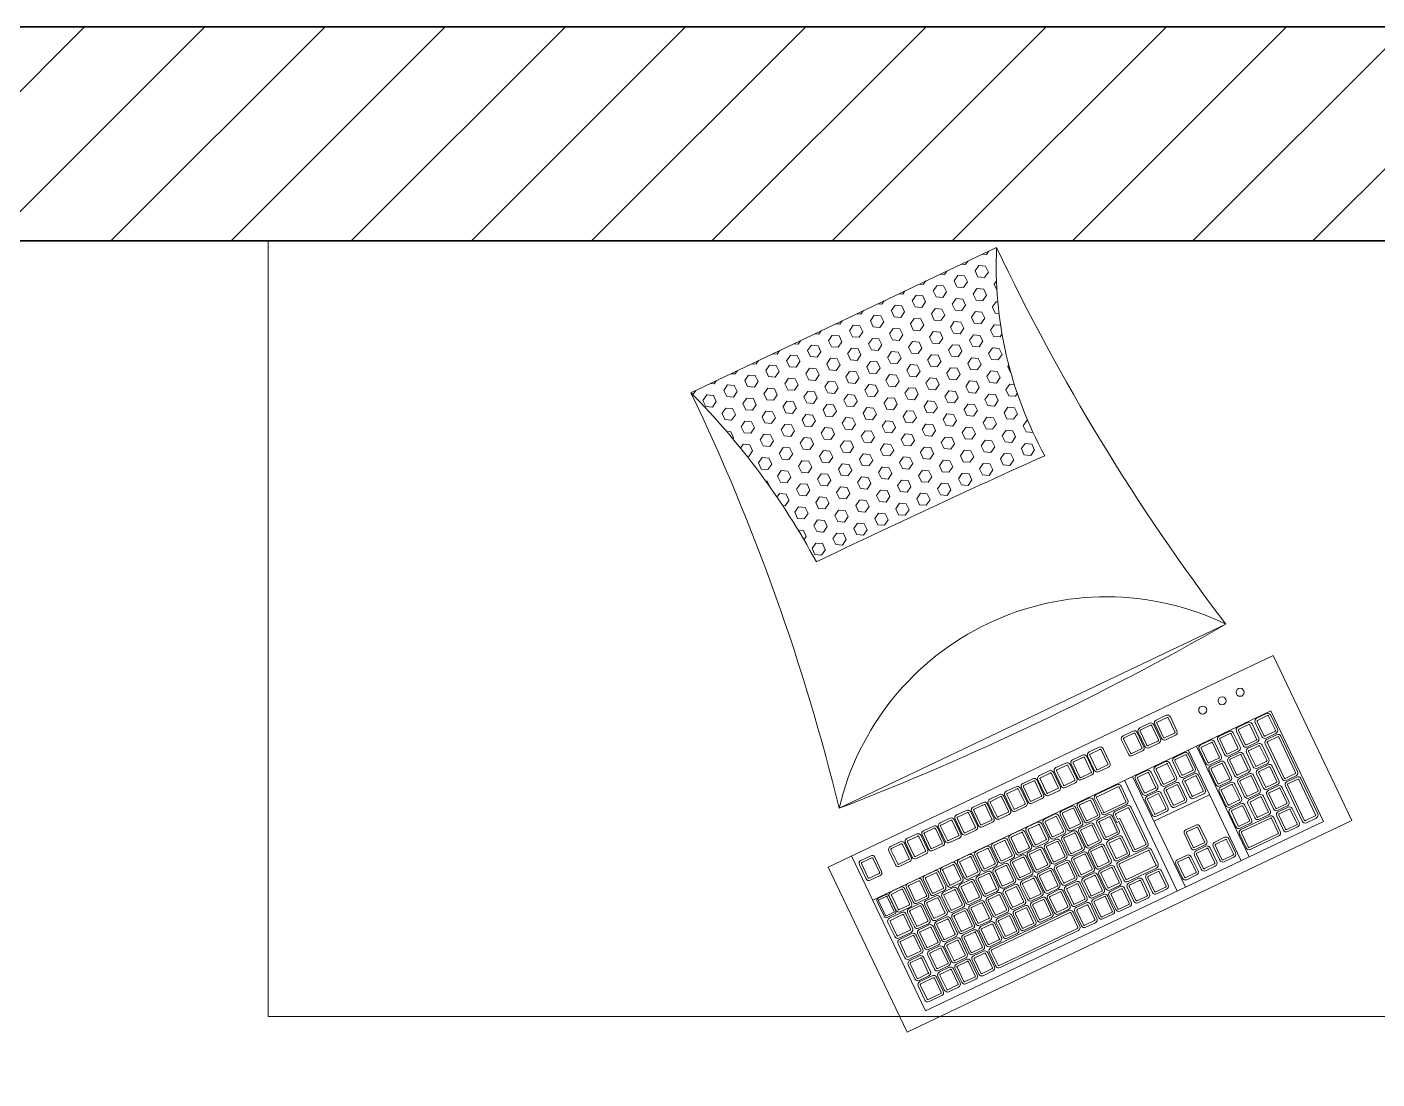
# Model space of a CAD drawing. Header units: metres. Extents: x -8 to 247, y -4 to 148.
# Drawn here: x 114.015 to 115.276, y 99.166 to 100.149 of the extents above; entities that cross this region are included whole.
import ezdxf

# ---------------------------------------------------------------- set-up
doc = ezdxf.new("R2010")
doc.units = ezdxf.units.M
doc.header["$LTSCALE"] = 5
doc.linetypes.add('CONTINU', pattern=[0])
for name, color, linetype, lineweight in [('900 equipement', 150, 'Continuous', 0), ('A_MURS_STRU', 7, 'Continuous', 35), ('Mur porteur', 7, 'Continuous', 18)]:
    doc.layers.add(name, color=color, linetype=linetype, lineweight=lineweight)
doc.layers.add('A_HACH_CLOIS', color=7, linetype='CONTINU')

msp = doc.modelspace()

# ---------------------------------------------------------------- hatches: boundary and pattern name
at = {"layer": '900 equipement', "linetype": 'Continuous'}
h = msp.add_hatch(dxfattribs=at)
h.set_pattern_fill('HEX', color=8, scale=0.05, angle=295.4604, style=0)
h.set_pattern_definition([(295.4604, (102.341736, 118.94514), (0.009773991, 0.004653665), [0.00625, -0.0125]), (55.4604, (102.341736, 118.94514), (-0.008917188, 0.006137692), [0.00625, -0.0125]), (355.4604, (102.344423, 118.939497), (0.0008568033, 0.010791357), [0.00625, -0.0125])])
h.paths.add_polyline_path([(114.9655, 99.7488, -0.137823), (114.9206, 99.9435), (114.6351, 99.8076, -0.071621), (114.7522, 99.6495, -0.006144)])
at = {"layer": 'A_HACH_CLOIS'}
h = msp.add_hatch(dxfattribs=at)
h.set_pattern_fill('ANSI31', color=8, scale=0.025, style=0)
h.paths.add_polyline_path([(109.5912, 97.1495), (109.7912, 97.1495), (109.7912, 97.7457), (109.5912, 97.7457)])
h.paths.add_polyline_path([(109.5912, 97.8495), (109.5912, 97.7457), (109.7912, 97.7457)])
h.paths.add_polyline_path([(112.8563, 100.1495), (109.5912, 97.8495), (109.7912, 97.7457), (112.9197, 99.9495)])
h.paths.add_polyline_path([(112.8563, 100.1495), (112.9197, 99.9495), (112.9197, 100.1495)], flags=17)
h.paths.add_polyline_path([(112.9197, 99.9495), (115.8162, 99.9495), (115.8162, 100.1495), (112.9197, 100.1495)])

# ---------------------------------------------------------------- linework, layer by layer
at = {"layer": '900 equipement', "color": 8}
for p, q in [((114.2404, 99.2248), (114.2404, 99.9495)), ((115.6735, 99.2248), (114.2404, 99.2248))]:
    msp.add_line(p, q, dxfattribs=at)
at = {"layer": '900 equipement', "color": 8, "linetype": 'Continuous'}
for p, q in [((114.9206, 99.9435), (114.6351, 99.8076)), ((115.1347, 99.5913), (114.7735, 99.4194)), ((115.1766, 99.5105), (114.8049, 99.3335)), ((115.2259, 99.4069), (115.1766, 99.5105)), ((115.0996, 99.4738), (115.1489, 99.3702)), ((115.1072, 99.4775), (115.1565, 99.3739)), ((115.04, 99.4455), (115.0893, 99.3419)), ((115.0476, 99.4491), (115.0969, 99.3455)), ((114.8542, 99.2299), (115.2259, 99.4069)), ((114.7852, 99.3748), (114.8542, 99.2299)), ((114.823, 99.373), (114.8231, 99.3731))]:
    msp.add_line(p, q, dxfattribs=at)
msp.add_lwpolyline([(114.7634, 99.3644), (114.8369, 99.2101), (115.2522, 99.4078), (115.1787, 99.5622)], close=True, dxfattribs=at)
for points in [[(115.0682, 99.4979), (115.0745, 99.4847, 0.414214), (115.0785, 99.4833), (115.0876, 99.4877, 0.414214), (115.089, 99.4916), (115.0828, 99.5048, 0.414214), (115.0788, 99.5062), (115.0696, 99.5018, 0.414214)], [(115.162, 99.4995), (115.1683, 99.4863, 0.414214), (115.1722, 99.4849), (115.1814, 99.4893, 0.414214), (115.1828, 99.4933), (115.1765, 99.5064, 0.414214), (115.1726, 99.5078), (115.1634, 99.5034, 0.414214)], [(115.1639, 99.5004), (115.1702, 99.4873, 0.414214), (115.1713, 99.4869), (115.1805, 99.4912, 0.414214), (115.1809, 99.4923), (115.1746, 99.5055, 0.414214), (115.1735, 99.5059), (115.1643, 99.5015, 0.414214)], [(115.0528, 99.4905), (115.059, 99.4773, 0.414214), (115.063, 99.4759), (115.0722, 99.4803, 0.414214), (115.0736, 99.4843), (115.0673, 99.4974, 0.414214), (115.0634, 99.4988), (115.0542, 99.4944, 0.414214)], [(115.0547, 99.4914), (115.061, 99.4783, 0.414214), (115.0621, 99.4779), (115.0712, 99.4822, 0.414214), (115.0716, 99.4833), (115.0654, 99.4965, 0.414214), (115.0643, 99.4969), (115.0551, 99.4925, 0.414214)], [(115.0702, 99.4988), (115.0764, 99.4856, 0.414214), (115.0775, 99.4852), (115.0867, 99.4896, 0.414214), (115.0871, 99.4907), (115.0808, 99.5039, 0.414214), (115.0798, 99.5042), (115.0706, 99.4999, 0.414214)], [(115.1445, 99.4912), (115.1508, 99.478, 0.414214), (115.1548, 99.4766), (115.1639, 99.481, 0.414214), (115.1653, 99.4849), (115.1591, 99.4981, 0.414214), (115.1551, 99.4995), (115.1459, 99.4951, 0.414214)], [(115.1465, 99.4921), (115.1527, 99.4789, 0.414214), (115.1538, 99.4786), (115.163, 99.4829, 0.414214), (115.1634, 99.484), (115.1571, 99.4972, 0.414214), (115.156, 99.4976), (115.1469, 99.4932, 0.414214)], [(115.0373, 99.4831), (115.0436, 99.47, 0.414214), (115.0475, 99.4686), (115.0567, 99.4729, 0.414214), (115.0581, 99.4769), (115.0518, 99.4901, 0.414214), (115.0479, 99.4915), (115.0387, 99.4871, 0.414214)], [(115.0392, 99.4841), (115.0455, 99.4709, 0.414214), (115.0466, 99.4705), (115.0558, 99.4749, 0.414214), (115.0562, 99.476), (115.0499, 99.4891, 0.414214), (115.0488, 99.4895), (115.0396, 99.4851, 0.414214)], [(115.1096, 99.4745), (115.1159, 99.4614, 0.414214), (115.1198, 99.46), (115.129, 99.4643, 0.414214), (115.1304, 99.4683), (115.1241, 99.4815, 0.414214), (115.1202, 99.4829), (115.111, 99.4785, 0.414214)], [(115.1115, 99.4755), (115.1178, 99.4623, 0.414214), (115.1189, 99.4619), (115.1281, 99.4663, 0.414214), (115.1285, 99.4674), (115.1222, 99.4805, 0.414214), (115.1211, 99.4809), (115.1119, 99.4765, 0.414214)], [(115.1271, 99.4829), (115.1333, 99.4697, 0.414214), (115.1373, 99.4683), (115.1465, 99.4727, 0.414214), (115.1479, 99.4766), (115.1416, 99.4898, 0.414214), (115.1377, 99.4912), (115.1285, 99.4868, 0.414214)], [(115.129, 99.4838), (115.1353, 99.4706, 0.414214), (115.1364, 99.4702), (115.1455, 99.4746, 0.414214), (115.1459, 99.4757), (115.1397, 99.4889, 0.414214), (115.1386, 99.4892), (115.1294, 99.4849, 0.414214)], [(115.1714, 99.4797), (115.1871, 99.4468, 0.414214), (115.191, 99.4454), (115.2002, 99.4498, 0.414214), (115.2016, 99.4537), (115.186, 99.4866, 0.414214), (115.182, 99.488), (115.1728, 99.4837, 0.414214)], [(115.1734, 99.4806), (115.189, 99.4477, 0.414214), (115.1901, 99.4473), (115.1993, 99.4517, 0.414214), (115.1997, 99.4528), (115.184, 99.4857, 0.414214), (115.1829, 99.4861), (115.1737, 99.4817, 0.414214)], [(114.9901, 99.4607), (114.9964, 99.4475, 0.414214), (115.0003, 99.4461), (115.0095, 99.4505, 0.414214), (115.0109, 99.4544), (115.0047, 99.4676, 0.414214), (115.0007, 99.469), (114.9915, 99.4646, 0.414214)], [(115.0056, 99.468), (115.0118, 99.4549, 0.414214), (115.0158, 99.4535), (115.025, 99.4578, 0.414214), (115.0264, 99.4618), (115.0201, 99.475, 0.414214), (115.0162, 99.4764), (115.007, 99.472, 0.414214)], [(115.0075, 99.469), (115.0138, 99.4558, 0.414214), (115.0149, 99.4554), (115.0241, 99.4598, 0.414214), (115.0244, 99.4609), (115.0182, 99.474, 0.414214), (115.0171, 99.4744), (115.0079, 99.47, 0.414214)], [(115.0852, 99.4629), (115.0914, 99.4497, 0.414214), (115.0954, 99.4483), (115.1046, 99.4527, 0.414214), (115.106, 99.4567), (115.0997, 99.4698, 0.414214), (115.0958, 99.4712), (115.0866, 99.4669, 0.414214)], [(115.0871, 99.4638), (115.0934, 99.4507, 0.414214), (115.0945, 99.4503), (115.1036, 99.4547, 0.414214), (115.104, 99.4557), (115.0978, 99.4689, 0.414214), (115.0967, 99.4693), (115.0875, 99.4649, 0.414214)], [(115.1365, 99.4631), (115.1427, 99.4499, 0.414214), (115.1467, 99.4485), (115.1559, 99.4529, 0.414214), (115.1573, 99.4568), (115.151, 99.47, 0.414214), (115.1471, 99.4714), (115.1379, 99.467, 0.414214)], [(115.1384, 99.464), (115.1447, 99.4509, 0.414214), (115.1458, 99.4505), (115.155, 99.4548, 0.414214), (115.1553, 99.4559), (115.1491, 99.4691, 0.414214), (115.148, 99.4695), (115.1388, 99.4651, 0.414214)], [(115.1539, 99.4714), (115.1602, 99.4582, 0.414214), (115.1642, 99.4568), (115.1734, 99.4612, 0.414214), (115.1748, 99.4652), (115.1685, 99.4783, 0.414214), (115.1645, 99.4797), (115.1553, 99.4754, 0.414214)], [(115.1559, 99.4723), (115.1622, 99.4592, 0.414214), (115.1632, 99.4588), (115.1724, 99.4632, 0.414214), (115.1728, 99.4642), (115.1665, 99.4774, 0.414214), (115.1655, 99.4778), (115.1563, 99.4734, 0.414214)], [(114.9746, 99.4533), (114.9809, 99.4401, 0.414214), (114.9849, 99.4387), (114.9941, 99.4431, 0.414214), (114.9955, 99.4471), (114.9892, 99.4602, 0.414214), (114.9852, 99.4616), (114.976, 99.4573, 0.414214)], [(114.9766, 99.4542), (114.9829, 99.4411, 0.414214), (114.9839, 99.4407), (114.9931, 99.445, 0.414214), (114.9935, 99.4461), (114.9872, 99.4593, 0.414214), (114.9862, 99.4597), (114.977, 99.4553, 0.414214)], [(114.9921, 99.4616), (114.9983, 99.4484, 0.414214), (114.9994, 99.448), (115.0086, 99.4524, 0.414214), (115.009, 99.4535), (115.0027, 99.4667, 0.414214), (115.0016, 99.467), (114.9924, 99.4627, 0.414214)], [(115.0502, 99.4463), (115.0565, 99.4331, 0.414214), (115.0605, 99.4317), (115.0696, 99.4361, 0.414214), (115.071, 99.44), (115.0648, 99.4532, 0.414214), (115.0608, 99.4546), (115.0516, 99.4502, 0.414214)], [(115.0677, 99.4546), (115.074, 99.4414, 0.414214), (115.0779, 99.44), (115.0871, 99.4444, 0.414214), (115.0885, 99.4484), (115.0822, 99.4615, 0.414214), (115.0783, 99.4629), (115.0691, 99.4585, 0.414214)], [(115.0696, 99.4555), (115.0759, 99.4424, 0.414214), (115.077, 99.442), (115.0862, 99.4463, 0.414214), (115.0866, 99.4474), (115.0803, 99.4606, 0.414214), (115.0792, 99.461), (115.07, 99.4566, 0.414214)], [(115.119, 99.4548), (115.1253, 99.4416, 0.414214), (115.1292, 99.4402), (115.1384, 99.4446, 0.414214), (115.1398, 99.4485), (115.1336, 99.4617, 0.414214), (115.1296, 99.4631), (115.1204, 99.4587, 0.414214)], [(115.121, 99.4557), (115.1272, 99.4425, 0.414214), (115.1283, 99.4422), (115.1375, 99.4465, 0.414214), (115.1379, 99.4476), (115.1316, 99.4608, 0.414214), (115.1305, 99.4612), (115.1213, 99.4568, 0.414214)], [(115.1634, 99.4516), (115.1696, 99.4385, 0.414214), (115.1736, 99.4371), (115.1828, 99.4414, 0.414214), (115.1842, 99.4454), (115.1779, 99.4586, 0.414214), (115.1739, 99.46), (115.1648, 99.4556, 0.414214)], [(115.1653, 99.4526), (115.1716, 99.4394, 0.414214), (115.1727, 99.439), (115.1818, 99.4434, 0.414214), (115.1822, 99.4445), (115.176, 99.4576, 0.414214), (115.1749, 99.458), (115.1657, 99.4536, 0.414214)], [(114.9437, 99.4386), (114.95, 99.4254, 0.414214), (114.9539, 99.424), (114.9631, 99.4284, 0.414214), (114.9645, 99.4323), (114.9583, 99.4455, 0.414214), (114.9543, 99.4469), (114.9451, 99.4425, 0.414214)], [(114.9457, 99.4395), (114.9519, 99.4263, 0.414214), (114.953, 99.4259), (114.9622, 99.4303, 0.414214), (114.9626, 99.4314), (114.9563, 99.4446, 0.414214), (114.9552, 99.4449), (114.946, 99.4406, 0.414214)], [(114.9592, 99.4459), (114.9654, 99.4328, 0.414214), (114.9694, 99.4314), (114.9786, 99.4357, 0.414214), (114.98, 99.4397), (114.9737, 99.4529, 0.414214), (114.9698, 99.4543), (114.9606, 99.4499, 0.414214)], [(114.9611, 99.4469), (114.9674, 99.4337, 0.414214), (114.9685, 99.4333), (114.9777, 99.4377, 0.414214), (114.978, 99.4388), (114.9718, 99.4519, 0.414214), (114.9707, 99.4523), (114.9615, 99.4479, 0.414214)], [(115.0522, 99.4472), (115.0585, 99.434, 0.414214), (115.0595, 99.4337), (115.0687, 99.438, 0.414214), (115.0691, 99.4391), (115.0628, 99.4523, 0.414214), (115.0618, 99.4527), (115.0526, 99.4483, 0.414214)], [(115.0771, 99.4348), (115.0834, 99.4217, 0.414214), (115.0873, 99.4203), (115.0965, 99.4246, 0.414214), (115.0979, 99.4286), (115.0917, 99.4417, 0.414214), (115.0877, 99.4432), (115.0785, 99.4388, 0.414214)], [(115.0946, 99.4431), (115.1008, 99.43, 0.414214), (115.1048, 99.4286), (115.114, 99.4329, 0.414214), (115.1154, 99.4369), (115.1091, 99.4501, 0.414214), (115.1052, 99.4515), (115.096, 99.4471, 0.414214)], [(115.0965, 99.4441), (115.1028, 99.4309, 0.414214), (115.1039, 99.4305), (115.1131, 99.4349, 0.414214), (115.1134, 99.436), (115.1072, 99.4491, 0.414214), (115.1061, 99.4495), (115.0969, 99.4451, 0.414214)], [(115.1284, 99.435), (115.1347, 99.4218, 0.414214), (115.1386, 99.4204), (115.1478, 99.4248, 0.414214), (115.1492, 99.4288), (115.143, 99.4419, 0.414214), (115.139, 99.4433), (115.1298, 99.439, 0.414214)], [(115.1459, 99.4433), (115.1522, 99.4302, 0.414214), (115.1561, 99.4287), (115.1653, 99.4331, 0.414214), (115.1667, 99.4371), (115.1604, 99.4502, 0.414214), (115.1565, 99.4516), (115.1473, 99.4473, 0.414214)], [(115.1478, 99.4442), (115.1541, 99.4311, 0.414214), (115.1552, 99.4307), (115.1644, 99.4351, 0.414214), (115.1648, 99.4361), (115.1585, 99.4493, 0.414214), (115.1574, 99.4497), (115.1482, 99.4453, 0.414214)], [(115.1902, 99.4402), (115.2059, 99.4072, 0.414214), (115.2099, 99.4058), (115.2191, 99.4102, 0.414214), (115.2205, 99.4142), (115.2048, 99.4471, 0.414214), (115.2008, 99.4485), (115.1916, 99.4441, 0.414214)], [(115.1922, 99.4411), (115.2079, 99.4082, 0.414214), (115.2089, 99.4078), (115.2181, 99.4122, 0.414214), (115.2185, 99.4132), (115.2028, 99.4462, 0.414214), (115.2018, 99.4466), (115.1926, 99.4422, 0.414214)], [(114.9128, 99.4238), (114.919, 99.4107, 0.414214), (114.923, 99.4093), (114.9322, 99.4136, 0.414214), (114.9336, 99.4176), (114.9273, 99.4308, 0.414214), (114.9234, 99.4322), (114.9142, 99.4278, 0.414214)], [(114.9147, 99.4248), (114.921, 99.4116, 0.414214), (114.9221, 99.4112), (114.9313, 99.4156, 0.414214), (114.9316, 99.4167), (114.9254, 99.4298, 0.414214), (114.9243, 99.4302), (114.9151, 99.4258, 0.414214)], [(114.9282, 99.4312), (114.9345, 99.418, 0.414214), (114.9385, 99.4166), (114.9477, 99.421, 0.414214), (114.9491, 99.425), (114.9428, 99.4381, 0.414214), (114.9388, 99.4395), (114.9296, 99.4352, 0.414214)], [(114.9302, 99.4321), (114.9365, 99.419, 0.414214), (114.9375, 99.4186), (114.9467, 99.423, 0.414214), (114.9471, 99.424), (114.9408, 99.4372, 0.414214), (114.9398, 99.4376), (114.9306, 99.4332, 0.414214)], [(115.0121, 99.4281), (115.0184, 99.415, 0.414214), (115.0223, 99.4136), (115.0417, 99.4228, 0.414214), (115.0431, 99.4267), (115.0368, 99.4399, 0.414214), (115.0329, 99.4413), (115.0135, 99.4321, 0.414214)], [(115.014, 99.429), (115.0203, 99.4159, 0.414214), (115.0214, 99.4155), (115.0408, 99.4247, 0.414214), (115.0411, 99.4258), (115.0349, 99.439, 0.414214), (115.0338, 99.4393), (115.0144, 99.4301, 0.414214)], [(115.0596, 99.4265), (115.0659, 99.4133, 0.414214), (115.0699, 99.4119), (115.0791, 99.4163, 0.414214), (115.0805, 99.4203), (115.0742, 99.4334, 0.414214), (115.0702, 99.4348), (115.0611, 99.4305, 0.414214)], [(115.0616, 99.4274), (115.0679, 99.4143, 0.414214), (115.0689, 99.4139), (115.0781, 99.4183, 0.414214), (115.0785, 99.4193), (115.0722, 99.4325, 0.414214), (115.0712, 99.4329), (115.062, 99.4285, 0.414214)], [(115.0791, 99.4357), (115.0853, 99.4226, 0.414214), (115.0864, 99.4222), (115.0956, 99.4266, 0.414214), (115.096, 99.4277), (115.0897, 99.4408, 0.414214), (115.0886, 99.4412), (115.0794, 99.4368, 0.414214)], [(115.1304, 99.4359), (115.1366, 99.4228, 0.414214), (115.1377, 99.4224), (115.1469, 99.4268, 0.414214), (115.1473, 99.4278), (115.141, 99.441, 0.414214), (115.1399, 99.4414), (115.1308, 99.437, 0.414214)], [(115.1553, 99.4235), (115.1616, 99.4104, 0.414214), (115.1655, 99.409), (115.1747, 99.4133, 0.414214), (115.1761, 99.4173), (115.1699, 99.4305, 0.414214), (115.1659, 99.4319), (115.1567, 99.4275, 0.414214)], [(115.1573, 99.4245), (115.1635, 99.4113, 0.414214), (115.1646, 99.4109), (115.1738, 99.4153, 0.414214), (115.1742, 99.4164), (115.1679, 99.4295, 0.414214), (115.1668, 99.4299), (115.1576, 99.4255, 0.414214)], [(115.1728, 99.4319), (115.179, 99.4187, 0.414214), (115.183, 99.4173), (115.1922, 99.4217, 0.414214), (115.1936, 99.4256), (115.1873, 99.4388, 0.414214), (115.1834, 99.4402), (115.1742, 99.4358, 0.414214)], [(115.1747, 99.4328), (115.181, 99.4196, 0.414214), (115.1821, 99.4192), (115.1913, 99.4236, 0.414214), (115.1916, 99.4247), (115.1854, 99.4379, 0.414214), (115.1843, 99.4382), (115.1751, 99.4339, 0.414214)], [(114.8818, 99.4091), (114.8881, 99.3959, 0.414214), (114.8921, 99.3945), (114.9012, 99.3989, 0.414214), (114.9027, 99.4029), (114.8964, 99.416, 0.414214), (114.8924, 99.4174), (114.8832, 99.4131, 0.414214)], [(114.8973, 99.4165), (114.9036, 99.4033, 0.414214), (114.9075, 99.4019), (114.9167, 99.4063, 0.414214), (114.9181, 99.4102), (114.9119, 99.4234, 0.414214), (114.9079, 99.4248), (114.8987, 99.4204, 0.414214)], [(114.8993, 99.4174), (114.9055, 99.4042, 0.414214), (114.9066, 99.4039), (114.9158, 99.4082, 0.414214), (114.9162, 99.4093), (114.9099, 99.4225, 0.414214), (114.9088, 99.4229), (114.8996, 99.4185, 0.414214)], [(114.9801, 99.413), (114.9864, 99.3998, 0.414214), (114.9903, 99.3984), (114.9995, 99.4028, 0.414214), (115.0009, 99.4068), (114.9947, 99.4199, 0.414214), (114.9907, 99.4213), (114.9815, 99.417, 0.414214)], [(114.9821, 99.4139), (114.9883, 99.4008, 0.414214), (114.9894, 99.4004), (114.9986, 99.4048, 0.414214), (114.999, 99.4058), (114.9927, 99.419, 0.414214), (114.9916, 99.4194), (114.9824, 99.415, 0.414214)], [(114.996, 99.4205), (115.0023, 99.4073, 0.414214), (115.0062, 99.4059), (115.0154, 99.4103, 0.414214), (115.0168, 99.4142), (115.0106, 99.4274, 0.414214), (115.0066, 99.4288), (114.9974, 99.4244, 0.414214)], [(114.998, 99.4214), (115.0042, 99.4082, 0.414214), (115.0053, 99.4078), (115.0145, 99.4122, 0.414214), (115.0149, 99.4133), (115.0086, 99.4265, 0.414214), (115.0075, 99.4268), (114.9983, 99.4225, 0.414214)], [(115.0297, 99.4123), (115.0327, 99.406), (115.0347, 99.4069), (115.0474, 99.3803, 0.414214), (115.0513, 99.3789), (115.0605, 99.3832, 0.414214), (115.0619, 99.3872), (115.0462, 99.4201, 0.414214), (115.0423, 99.4215), (115.0311, 99.4162, 0.414214)], [(115.0317, 99.4132), (115.0337, 99.4089), (115.0357, 99.4098), (115.0493, 99.3812, 0.414214), (115.0504, 99.3808), (115.0596, 99.3852, 0.414214), (115.06, 99.3863), (115.0443, 99.4192, 0.414214), (115.0432, 99.4196), (115.0321, 99.4143, 0.414214)], [(115.1378, 99.4152), (115.1441, 99.4021, 0.414214), (115.1481, 99.4007), (115.1572, 99.405, 0.414214), (115.1587, 99.409), (115.1524, 99.4222, 0.414214), (115.1484, 99.4236), (115.1392, 99.4192, 0.414214)], [(115.1398, 99.4162), (115.1461, 99.403, 0.414214), (115.1471, 99.4026), (115.1563, 99.407, 0.414214), (115.1567, 99.4081), (115.1504, 99.4212, 0.414214), (115.1494, 99.4216), (115.1402, 99.4172, 0.414214)], [(115.1822, 99.4121), (115.1885, 99.3989, 0.414214), (115.1924, 99.3975), (115.2016, 99.4019, 0.414214), (115.203, 99.4059), (115.1967, 99.419, 0.414214), (115.1928, 99.4204), (115.1836, 99.416, 0.414214)], [(115.1841, 99.413), (115.1904, 99.3999, 0.414214), (115.1915, 99.3995), (115.2007, 99.4038, 0.414214), (115.2011, 99.4049), (115.1948, 99.4181, 0.414214), (115.1937, 99.4185), (115.1845, 99.4141, 0.414214)], [(114.8664, 99.4017), (114.8726, 99.3886, 0.414214), (114.8766, 99.3872), (114.8858, 99.3915, 0.414214), (114.8872, 99.3955), (114.8809, 99.4087, 0.414214), (114.877, 99.4101), (114.8678, 99.4057, 0.414214)], [(114.8683, 99.4027), (114.8746, 99.3895, 0.414214), (114.8757, 99.3891), (114.8849, 99.3935, 0.414214), (114.8852, 99.3946), (114.879, 99.4077, 0.414214), (114.8779, 99.4081), (114.8687, 99.4037, 0.414214)], [(114.8838, 99.41), (114.8901, 99.3969, 0.414214), (114.8911, 99.3965), (114.9003, 99.4009, 0.414214), (114.9007, 99.4019), (114.8944, 99.4151, 0.414214), (114.8934, 99.4155), (114.8842, 99.4111, 0.414214)], [(114.9481, 99.3979), (114.9544, 99.3847, 0.414214), (114.9584, 99.3833), (114.9675, 99.3877, 0.414214), (114.9689, 99.3917), (114.9627, 99.4048, 0.414214), (114.9587, 99.4062), (114.9495, 99.4019, 0.414214)], [(114.964, 99.4053), (114.9703, 99.3922, 0.414214), (114.9742, 99.3908), (114.9834, 99.3952, 0.414214), (114.9848, 99.3991), (114.9786, 99.4123, 0.414214), (114.9746, 99.4137), (114.9654, 99.4093, 0.414214)], [(114.966, 99.4063), (114.9722, 99.3931, 0.414214), (114.9733, 99.3927), (114.9825, 99.3971, 0.414214), (114.9829, 99.3982), (114.9766, 99.4113, 0.414214), (114.9755, 99.4117), (114.9664, 99.4074, 0.414214)], [(114.9973, 99.3971), (115.0035, 99.3839, 0.414214), (115.0075, 99.3825), (115.0167, 99.3869, 0.414214), (115.0181, 99.3908), (115.0118, 99.404, 0.414214), (115.0079, 99.4054), (114.9987, 99.401, 0.414214)], [(115.0142, 99.4049), (115.0205, 99.3917, 0.414214), (115.0244, 99.3903), (115.0336, 99.3947, 0.414214), (115.035, 99.3986), (115.0288, 99.4118, 0.414214), (115.0248, 99.4132), (115.0156, 99.4088, 0.414214)], [(115.0162, 99.4058), (115.0224, 99.3926, 0.414214), (115.0235, 99.3923), (115.0327, 99.3966, 0.414214), (115.0331, 99.3977), (115.0268, 99.4109, 0.414214), (115.0257, 99.4113), (115.0166, 99.4069, 0.414214)], [(115.1473, 99.3955), (115.1535, 99.3823, 0.414214), (115.1575, 99.3809), (115.1841, 99.3936, 0.414214), (115.1855, 99.3975), (115.1793, 99.4107, 0.414214), (115.1753, 99.4121), (115.1487, 99.3994, 0.414214)], [(115.1492, 99.3964), (115.1555, 99.3832, 0.414214), (115.1565, 99.3828), (115.1832, 99.3955, 0.414214), (115.1836, 99.3966), (115.1773, 99.4098, 0.414214), (115.1762, 99.4102), (115.1496, 99.3975, 0.414214)], [(114.8354, 99.387), (114.8417, 99.3738, 0.414214), (114.8457, 99.3724), (114.8548, 99.3768, 0.414214), (114.8562, 99.3808), (114.85, 99.3939, 0.414214), (114.846, 99.3953), (114.8368, 99.391, 0.414214)], [(114.8374, 99.3879), (114.8436, 99.3748, 0.414214), (114.8447, 99.3744), (114.8539, 99.3788, 0.414214), (114.8543, 99.3798), (114.848, 99.393, 0.414214), (114.847, 99.3934), (114.8378, 99.389, 0.414214)], [(114.8509, 99.3944), (114.8572, 99.3812, 0.414214), (114.8611, 99.3798), (114.8703, 99.3842, 0.414214), (114.8717, 99.3881), (114.8654, 99.4013, 0.414214), (114.8615, 99.4027), (114.8523, 99.3983, 0.414214)], [(114.8528, 99.3953), (114.8591, 99.3821, 0.414214), (114.8602, 99.3818), (114.8694, 99.3861, 0.414214), (114.8698, 99.3872), (114.8635, 99.4004, 0.414214), (114.8624, 99.4008), (114.8532, 99.3964, 0.414214)], [(114.9322, 99.3905), (114.9385, 99.3773, 0.414214), (114.9425, 99.3759), (114.9517, 99.3803, 0.414214), (114.9531, 99.3842), (114.9468, 99.3974, 0.414214), (114.9428, 99.3988), (114.9336, 99.3944, 0.414214)], [(114.9342, 99.3914), (114.9405, 99.3782, 0.414214), (114.9415, 99.3778), (114.9507, 99.3822, 0.414214), (114.9511, 99.3833), (114.9448, 99.3965, 0.414214), (114.9438, 99.3968), (114.9346, 99.3925, 0.414214)], [(114.9501, 99.3988), (114.9563, 99.3857, 0.414214), (114.9574, 99.3853), (114.9666, 99.3897, 0.414214), (114.967, 99.3907), (114.9607, 99.4039, 0.414214), (114.9596, 99.4043), (114.9505, 99.3999, 0.414214)], [(114.9815, 99.3898), (114.9877, 99.3766, 0.414214), (114.9917, 99.3752), (115.0009, 99.3796, 0.414214), (115.0023, 99.3835), (114.996, 99.3967, 0.414214), (114.992, 99.3981), (114.9829, 99.3937, 0.414214)], [(114.9834, 99.3907), (114.9897, 99.3775, 0.414214), (114.9908, 99.3772), (114.9999, 99.3815, 0.414214), (115.0003, 99.3826), (114.9941, 99.3958, 0.414214), (114.993, 99.3962), (114.9838, 99.3918, 0.414214)], [(114.9992, 99.398), (115.0055, 99.3848, 0.414214), (115.0066, 99.3844), (115.0158, 99.3888, 0.414214), (115.0161, 99.3899), (115.0099, 99.4031, 0.414214), (115.0088, 99.4034), (114.9996, 99.3991, 0.414214)], [(115.0236, 99.3851), (115.0299, 99.3719, 0.414214), (115.0339, 99.3705), (115.043, 99.3749, 0.414214), (115.0445, 99.3789), (115.0382, 99.392, 0.414214), (115.0342, 99.3934), (115.025, 99.3891, 0.414214)], [(115.0959, 99.3953), (115.1022, 99.3821, 0.414214), (115.1062, 99.3807), (115.1154, 99.3851, 0.414214), (115.1168, 99.389), (115.1105, 99.4022, 0.414214), (115.1065, 99.4036), (115.0973, 99.3992, 0.414214)], [(115.0979, 99.3962), (115.1042, 99.383, 0.414214), (115.1052, 99.3827), (115.1144, 99.387, 0.414214), (115.1148, 99.3881), (115.1085, 99.4013, 0.414214), (115.1075, 99.4017), (115.0983, 99.3973, 0.414214)], [(115.1228, 99.3838), (115.1291, 99.3707, 0.414214), (115.133, 99.3693), (115.1422, 99.3736, 0.414214), (115.1436, 99.3776), (115.1374, 99.3908, 0.414214), (115.1334, 99.3922), (115.1242, 99.3878, 0.414214)], [(114.82, 99.3796), (114.8262, 99.3665, 0.414214), (114.8302, 99.3651), (114.8394, 99.3695, 0.414214), (114.8408, 99.3734), (114.8345, 99.3866, 0.414214), (114.8306, 99.388), (114.8214, 99.3836, 0.414214)], [(114.8219, 99.3806), (114.8282, 99.3674, 0.414214), (114.8293, 99.367), (114.8384, 99.3714, 0.414214), (114.8388, 99.3725), (114.8326, 99.3856, 0.414214), (114.8315, 99.386), (114.8223, 99.3817, 0.414214)], [(114.9003, 99.3754), (114.9065, 99.3622, 0.414214), (114.9105, 99.3608), (114.9197, 99.3652, 0.414214), (114.9211, 99.3691), (114.9148, 99.3823, 0.414214), (114.9108, 99.3837), (114.9017, 99.3793, 0.414214)], [(114.9022, 99.3763), (114.9085, 99.3631, 0.414214), (114.9096, 99.3627), (114.9187, 99.3671, 0.414214), (114.9191, 99.3682), (114.9129, 99.3814, 0.414214), (114.9118, 99.3817), (114.9026, 99.3774, 0.414214)], [(114.9161, 99.3828), (114.9224, 99.3696, 0.414214), (114.9264, 99.3682), (114.9356, 99.3726, 0.414214), (114.937, 99.3766), (114.9307, 99.3897, 0.414214), (114.9267, 99.3911), (114.9175, 99.3868, 0.414214)], [(114.9181, 99.3837), (114.9244, 99.3706, 0.414214), (114.9254, 99.3702), (114.9346, 99.3746, 0.414214), (114.935, 99.3756), (114.9287, 99.3888, 0.414214), (114.9277, 99.3892), (114.9185, 99.3848, 0.414214)], [(114.9493, 99.3745), (114.9556, 99.3613, 0.414214), (114.9596, 99.3599), (114.9687, 99.3643, 0.414214), (114.9702, 99.3682), (114.9639, 99.3814, 0.414214), (114.9599, 99.3828), (114.9507, 99.3784, 0.414214)], [(114.9513, 99.3754), (114.9576, 99.3622, 0.414214), (114.9586, 99.3619), (114.9678, 99.3662, 0.414214), (114.9682, 99.3673), (114.9619, 99.3805, 0.414214), (114.9609, 99.3809), (114.9517, 99.3765, 0.414214)], [(114.9653, 99.3819), (114.9716, 99.3688, 0.414214), (114.9755, 99.3674), (114.9847, 99.3718, 0.414214), (114.9861, 99.3757), (114.9798, 99.3889, 0.414214), (114.9759, 99.3903), (114.9667, 99.3859, 0.414214)], [(114.9672, 99.3829), (114.9735, 99.3697, 0.414214), (114.9746, 99.3693), (114.9838, 99.3737, 0.414214), (114.9842, 99.3748), (114.9779, 99.3879, 0.414214), (114.9768, 99.3883), (114.9676, 99.384, 0.414214)], [(115.0067, 99.3773), (115.0129, 99.3641, 0.414214), (115.0169, 99.3627), (115.0261, 99.3671, 0.414214), (115.0275, 99.371), (115.0212, 99.3842, 0.414214), (115.0173, 99.3856), (115.0081, 99.3812, 0.414214)], [(115.0086, 99.3782), (115.0149, 99.365, 0.414214), (115.016, 99.3647), (115.0252, 99.369, 0.414214), (115.0255, 99.3701), (115.0193, 99.3833, 0.414214), (115.0182, 99.3837), (115.009, 99.3793, 0.414214)], [(115.0256, 99.386), (115.0319, 99.3729, 0.414214), (115.0329, 99.3725), (115.0421, 99.3769, 0.414214), (115.0425, 99.3779), (115.0362, 99.3911, 0.414214), (115.0352, 99.3915), (115.026, 99.3871, 0.414214)], [(115.033, 99.3653), (115.0393, 99.3522, 0.414214), (115.0433, 99.3508), (115.0699, 99.3635, 0.414214), (115.0713, 99.3674), (115.0651, 99.3806, 0.414214), (115.0611, 99.382), (115.0345, 99.3693, 0.414214)], [(115.035, 99.3663), (115.0413, 99.3531, 0.414214), (115.0423, 99.3527), (115.069, 99.3654, 0.414214), (115.0694, 99.3665), (115.0631, 99.3796, 0.414214), (115.062, 99.38), (115.0354, 99.3673, 0.414214)], [(115.1054, 99.3755), (115.1116, 99.3623, 0.414214), (115.1156, 99.3609), (115.1248, 99.3653, 0.414214), (115.1262, 99.3693), (115.1199, 99.3824, 0.414214), (115.1159, 99.3838), (115.1068, 99.3795, 0.414214)], [(115.1073, 99.3764), (115.1136, 99.3633, 0.414214), (115.1147, 99.3629), (115.1238, 99.3673, 0.414214), (115.1242, 99.3683), (115.118, 99.3815, 0.414214), (115.1169, 99.3819), (115.1077, 99.3775, 0.414214)], [(115.1248, 99.3848), (115.131, 99.3716, 0.414214), (115.1321, 99.3712), (115.1413, 99.3756, 0.414214), (115.1417, 99.3767), (115.1354, 99.3898, 0.414214), (115.1343, 99.3902), (115.1252, 99.3858, 0.414214)], [(114.7924, 99.3666), (114.7987, 99.3535, 0.414214), (114.8026, 99.3521), (114.8118, 99.3564, 0.414214), (114.8132, 99.3604), (114.807, 99.3736, 0.414214), (114.803, 99.375), (114.7938, 99.3706, 0.414214)], [(114.7944, 99.3676), (114.8006, 99.3544, 0.414214), (114.8017, 99.354), (114.8109, 99.3584, 0.414214), (114.8113, 99.3595), (114.805, 99.3726, 0.414214), (114.8039, 99.373), (114.7947, 99.3686, 0.414214)], [(114.8683, 99.3603), (114.8745, 99.3471, 0.414214), (114.8785, 99.3457), (114.8877, 99.3501, 0.414214), (114.8891, 99.354), (114.8828, 99.3672, 0.414214), (114.8789, 99.3686), (114.8697, 99.3642, 0.414214)], [(114.8702, 99.3612), (114.8765, 99.348, 0.414214), (114.8776, 99.3476), (114.8868, 99.352, 0.414214), (114.8871, 99.3531), (114.8809, 99.3663, 0.414214), (114.8798, 99.3666), (114.8706, 99.3623, 0.414214)], [(114.8842, 99.3677), (114.8904, 99.3545, 0.414214), (114.8944, 99.3531), (114.9036, 99.3575, 0.414214), (114.905, 99.3615), (114.8987, 99.3746, 0.414214), (114.8948, 99.376), (114.8856, 99.3717, 0.414214)], [(114.8861, 99.3686), (114.8924, 99.3555, 0.414214), (114.8935, 99.3551), (114.9026, 99.3595, 0.414214), (114.903, 99.3605), (114.8968, 99.3737, 0.414214), (114.8957, 99.3741), (114.8865, 99.3697, 0.414214)], [(114.9174, 99.3594), (114.9237, 99.3462, 0.414214), (114.9276, 99.3448), (114.9368, 99.3492, 0.414214), (114.9382, 99.3532), (114.932, 99.3663, 0.414214), (114.928, 99.3677), (114.9188, 99.3634, 0.414214)], [(114.9336, 99.3672), (114.9399, 99.3541, 0.414214), (114.9438, 99.3527), (114.953, 99.357, 0.414214), (114.9544, 99.361), (114.9481, 99.3742, 0.414214), (114.9442, 99.3756), (114.935, 99.3712, 0.414214)], [(114.9355, 99.3682), (114.9418, 99.355, 0.414214), (114.9429, 99.3546), (114.9521, 99.359, 0.414214), (114.9525, 99.3601), (114.9462, 99.3732, 0.414214), (114.9451, 99.3736), (114.9359, 99.3692, 0.414214)], [(114.9747, 99.3622), (114.981, 99.349, 0.414214), (114.9849, 99.3476), (114.9941, 99.352, 0.414214), (114.9955, 99.3559), (114.9892, 99.3691, 0.414214), (114.9853, 99.3705), (114.9761, 99.3661, 0.414214)], [(114.9766, 99.3631), (114.9829, 99.3499, 0.414214), (114.984, 99.3496), (114.9932, 99.3539, 0.414214), (114.9936, 99.355), (114.9873, 99.3682, 0.414214), (114.9862, 99.3686), (114.977, 99.3642, 0.414214)], [(114.9909, 99.37), (114.9971, 99.3568, 0.414214), (115.0011, 99.3554), (115.0103, 99.3598, 0.414214), (115.0117, 99.3638), (115.0054, 99.3769, 0.414214), (115.0015, 99.3783), (114.9923, 99.374, 0.414214)], [(114.9928, 99.3709), (114.9991, 99.3578, 0.414214), (115.0002, 99.3574), (115.0094, 99.3618, 0.414214), (115.0097, 99.3628), (115.0035, 99.376, 0.414214), (115.0024, 99.3764), (114.9932, 99.372, 0.414214)], [(115.0879, 99.3672), (115.0942, 99.354, 0.414214), (115.0981, 99.3526), (115.1073, 99.357, 0.414214), (115.1087, 99.361), (115.1024, 99.3741, 0.414214), (115.0985, 99.3755), (115.0893, 99.3711, 0.414214)], [(115.0898, 99.3681), (115.0961, 99.355, 0.414214), (115.0972, 99.3546), (115.1064, 99.3589, 0.414214), (115.1068, 99.36), (115.1005, 99.3732, 0.414214), (115.0994, 99.3736), (115.0902, 99.3692, 0.414214)], [(114.8522, 99.3526), (114.8584, 99.3394, 0.414214), (114.8624, 99.338), (114.8716, 99.3424, 0.414214), (114.873, 99.3464), (114.8667, 99.3595, 0.414214), (114.8628, 99.3609), (114.8536, 99.3565, 0.414214)], [(114.8541, 99.3535), (114.8604, 99.3404, 0.414214), (114.8615, 99.34), (114.8707, 99.3443, 0.414214), (114.871, 99.3454), (114.8648, 99.3586, 0.414214), (114.8637, 99.359), (114.8545, 99.3546, 0.414214)], [(114.9015, 99.3519), (114.9077, 99.3388, 0.414214), (114.9117, 99.3374), (114.9209, 99.3417, 0.414214), (114.9223, 99.3457), (114.916, 99.3589, 0.414214), (114.9121, 99.3603), (114.9029, 99.3559, 0.414214)], [(114.9034, 99.3529), (114.9097, 99.3397, 0.414214), (114.9108, 99.3393), (114.9199, 99.3437, 0.414214), (114.9203, 99.3448), (114.9141, 99.3579, 0.414214), (114.913, 99.3583), (114.9038, 99.3539, 0.414214)], [(114.9194, 99.3603), (114.9256, 99.3472, 0.414214), (114.9267, 99.3468), (114.9359, 99.3512, 0.414214), (114.9363, 99.3522), (114.93, 99.3654, 0.414214), (114.9289, 99.3658), (114.9197, 99.3614, 0.414214)], [(114.943, 99.3475), (114.9493, 99.3343, 0.414214), (114.9532, 99.3329), (114.9624, 99.3373, 0.414214), (114.9638, 99.3412), (114.9575, 99.3544, 0.414214), (114.9536, 99.3558), (114.9444, 99.3514, 0.414214)], [(114.9588, 99.3547), (114.965, 99.3415, 0.414214), (114.969, 99.3401), (114.9782, 99.3445, 0.414214), (114.9796, 99.3485), (114.9733, 99.3616, 0.414214), (114.9693, 99.363), (114.9602, 99.3587, 0.414214)], [(114.9607, 99.3556), (114.967, 99.3425, 0.414214), (114.968, 99.3421), (114.9772, 99.3465, 0.414214), (114.9776, 99.3475), (114.9714, 99.3607, 0.414214), (114.9703, 99.3611), (114.9611, 99.3567, 0.414214)], [(115.0003, 99.3502), (115.0066, 99.3371, 0.414214), (115.0105, 99.3357), (115.0197, 99.34, 0.414214), (115.0211, 99.344), (115.0148, 99.3572, 0.414214), (115.0109, 99.3586), (115.0017, 99.3542, 0.414214)], [(115.0022, 99.3512), (115.0085, 99.338, 0.414214), (115.0096, 99.3376), (115.0188, 99.342, 0.414214), (115.0192, 99.3431), (115.0129, 99.3562, 0.414214), (115.0118, 99.3566), (115.0026, 99.3522, 0.414214)], [(115.0161, 99.3575), (115.0224, 99.3443, 0.414214), (115.0263, 99.3429), (115.0355, 99.3473, 0.414214), (115.0369, 99.3513), (115.0306, 99.3644, 0.414214), (115.0267, 99.3658), (115.0175, 99.3615, 0.414214)], [(115.018, 99.3584), (115.0243, 99.3453, 0.414214), (115.0254, 99.3449), (115.0346, 99.3493, 0.414214), (115.035, 99.3503), (115.0287, 99.3635, 0.414214), (115.0276, 99.3639), (115.0184, 99.3595, 0.414214)], [(115.0425, 99.3456), (115.0487, 99.3324, 0.414214), (115.0527, 99.331), (115.0619, 99.3354, 0.414214), (115.0633, 99.3393), (115.057, 99.3525, 0.414214), (115.0531, 99.3539), (115.0439, 99.3495, 0.414214)], [(115.0599, 99.3539), (115.0662, 99.3407, 0.414214), (115.0702, 99.3393), (115.0793, 99.3437, 0.414214), (115.0807, 99.3476), (115.0745, 99.3608, 0.414214), (115.0705, 99.3622), (115.0613, 99.3578, 0.414214)], [(115.0619, 99.3548), (115.0681, 99.3416, 0.414214), (115.0692, 99.3413), (115.0784, 99.3456, 0.414214), (115.0788, 99.3467), (115.0725, 99.3599, 0.414214), (115.0714, 99.3603), (115.0623, 99.3559, 0.414214)], [(114.8203, 99.3372), (114.8266, 99.324, 0.414214), (114.8306, 99.3226), (114.8397, 99.327, 0.414214), (114.8412, 99.3309), (114.8349, 99.3441, 0.414214), (114.8309, 99.3455), (114.8217, 99.3411, 0.414214)], [(114.8223, 99.3381), (114.8286, 99.3249, 0.414214), (114.8296, 99.3246), (114.8388, 99.3289, 0.414214), (114.8392, 99.33), (114.8329, 99.3432, 0.414214), (114.8319, 99.3436), (114.8227, 99.3392, 0.414214)], [(114.8363, 99.3451), (114.8426, 99.332, 0.414214), (114.8465, 99.3306), (114.8557, 99.335, 0.414214), (114.8571, 99.3389), (114.8508, 99.3521, 0.414214), (114.8469, 99.3535), (114.8377, 99.3491, 0.414214)], [(114.8382, 99.3461), (114.8445, 99.3329, 0.414214), (114.8456, 99.3325), (114.8548, 99.3369, 0.414214), (114.8552, 99.338), (114.8489, 99.3511, 0.414214), (114.8478, 99.3515), (114.8386, 99.3472, 0.414214)], [(114.8695, 99.3368), (114.8757, 99.3237, 0.414214), (114.8797, 99.3223), (114.8889, 99.3266, 0.414214), (114.8903, 99.3306), (114.884, 99.3438, 0.414214), (114.8801, 99.3452), (114.8709, 99.3408, 0.414214)], [(114.8714, 99.3378), (114.8777, 99.3246, 0.414214), (114.8788, 99.3242), (114.888, 99.3286, 0.414214), (114.8883, 99.3297), (114.8821, 99.3428, 0.414214), (114.881, 99.3432), (114.8718, 99.3388, 0.414214)], [(114.8854, 99.3443), (114.8917, 99.3311, 0.414214), (114.8957, 99.3297), (114.9048, 99.3341, 0.414214), (114.9062, 99.3381), (114.9, 99.3512, 0.414214), (114.896, 99.3526), (114.8868, 99.3483, 0.414214)], [(114.8874, 99.3452), (114.8936, 99.3321, 0.414214), (114.8947, 99.3317), (114.9039, 99.336, 0.414214), (114.9043, 99.3371), (114.898, 99.3503, 0.414214), (114.8969, 99.3507), (114.8878, 99.3463, 0.414214)], [(114.9268, 99.3396), (114.9331, 99.3265, 0.414214), (114.937, 99.3251), (114.9462, 99.3294, 0.414214), (114.9476, 99.3334), (114.9414, 99.3466, 0.414214), (114.9374, 99.348), (114.9282, 99.3436, 0.414214)], [(114.9288, 99.3406), (114.935, 99.3274, 0.414214), (114.9361, 99.327), (114.9453, 99.3314, 0.414214), (114.9457, 99.3325), (114.9394, 99.3456, 0.414214), (114.9383, 99.346), (114.9292, 99.3416, 0.414214)], [(114.9449, 99.3484), (114.9512, 99.3352, 0.414214), (114.9523, 99.3348), (114.9615, 99.3392, 0.414214), (114.9619, 99.3403), (114.9556, 99.3535, 0.414214), (114.9545, 99.3538), (114.9453, 99.3495, 0.414214)], [(114.9682, 99.3349), (114.9744, 99.3218, 0.414214), (114.9784, 99.3204), (114.9876, 99.3247, 0.414214), (114.989, 99.3287), (114.9827, 99.3419, 0.414214), (114.9788, 99.3433), (114.9696, 99.3389, 0.414214)], [(114.9701, 99.3359), (114.9764, 99.3227, 0.414214), (114.9775, 99.3223), (114.9866, 99.3267, 0.414214), (114.987, 99.3278), (114.9808, 99.3409, 0.414214), (114.9797, 99.3413), (114.9705, 99.3369, 0.414214)], [(114.9841, 99.3424), (114.9904, 99.3292, 0.414214), (114.9943, 99.3278), (115.0035, 99.3322, 0.414214), (115.0049, 99.3362), (114.9987, 99.3493, 0.414214), (114.9947, 99.3507), (114.9855, 99.3464, 0.414214)], [(114.9861, 99.3433), (114.9923, 99.3302, 0.414214), (114.9934, 99.3298), (115.0026, 99.3342, 0.414214), (115.003, 99.3352), (114.9967, 99.3484, 0.414214), (114.9956, 99.3488), (114.9864, 99.3444, 0.414214)], [(115.0255, 99.3377), (115.0318, 99.3246, 0.414214), (115.0357, 99.3232), (115.0449, 99.3275, 0.414214), (115.0463, 99.3315), (115.0401, 99.3447, 0.414214), (115.0361, 99.3461), (115.0269, 99.3417, 0.414214)], [(115.0275, 99.3387), (115.0337, 99.3255, 0.414214), (115.0348, 99.3251), (115.044, 99.3295, 0.414214), (115.0444, 99.3306), (115.0381, 99.3437, 0.414214), (115.037, 99.3441), (115.0278, 99.3397, 0.414214)], [(115.0444, 99.3465), (115.0507, 99.3333, 0.414214), (115.0518, 99.3329), (115.0609, 99.3373, 0.414214), (115.0613, 99.3384), (115.0551, 99.3516, 0.414214), (115.054, 99.3519), (115.0448, 99.3476, 0.414214)], [(114.8089, 99.3322), (114.8155, 99.3184, 0.414214), (114.8184, 99.3173), (114.8253, 99.3206, 0.414214), (114.8264, 99.3236), (114.8198, 99.3374, 0.414214), (114.8168, 99.3385), (114.8099, 99.3352, 0.414214)], [(114.8103, 99.3329), (114.8169, 99.3191, 0.414214), (114.8177, 99.3188), (114.8246, 99.3221, 0.414214), (114.8249, 99.3229), (114.8183, 99.3367, 0.414214), (114.8175, 99.337), (114.8106, 99.3337, 0.414214)], [(114.8375, 99.3217), (114.8438, 99.3086, 0.414214), (114.8477, 99.3072), (114.8569, 99.3115, 0.414214), (114.8583, 99.3155), (114.852, 99.3286, 0.414214), (114.8481, 99.3301), (114.8389, 99.3257, 0.414214)], [(114.8534, 99.3292), (114.8597, 99.316, 0.414214), (114.8637, 99.3146), (114.8729, 99.319, 0.414214), (114.8743, 99.323), (114.868, 99.3361, 0.414214), (114.864, 99.3375), (114.8548, 99.3331, 0.414214)], [(114.8554, 99.3301), (114.8617, 99.317, 0.414214), (114.8627, 99.3166), (114.8719, 99.3209, 0.414214), (114.8723, 99.322), (114.866, 99.3352, 0.414214), (114.865, 99.3356), (114.8558, 99.3312, 0.414214)], [(114.8948, 99.3245), (114.9011, 99.3114, 0.414214), (114.9051, 99.31), (114.9143, 99.3143, 0.414214), (114.9157, 99.3183), (114.9094, 99.3314, 0.414214), (114.9054, 99.3329), (114.8962, 99.3285, 0.414214)], [(114.8968, 99.3254), (114.9031, 99.3123, 0.414214), (114.9041, 99.3119), (114.9133, 99.3163, 0.414214), (114.9137, 99.3174), (114.9074, 99.3305, 0.414214), (114.9064, 99.3309), (114.8972, 99.3265, 0.414214)], [(114.9109, 99.3322), (114.9171, 99.319, 0.414214), (114.9211, 99.3176), (114.9303, 99.322, 0.414214), (114.9317, 99.3259), (114.9254, 99.3391, 0.414214), (114.9215, 99.3405), (114.9123, 99.3361, 0.414214)], [(114.9128, 99.3331), (114.9191, 99.3199, 0.414214), (114.9202, 99.3195), (114.9294, 99.3239, 0.414214), (114.9297, 99.325), (114.9235, 99.3382, 0.414214), (114.9224, 99.3385), (114.9132, 99.3342, 0.414214)], [(114.9524, 99.3277), (114.9587, 99.3145, 0.414214), (114.9626, 99.3131), (114.9718, 99.3175, 0.414214), (114.9732, 99.3214), (114.967, 99.3346, 0.414214), (114.963, 99.336), (114.9538, 99.3316, 0.414214)], [(114.9544, 99.3286), (114.9606, 99.3154, 0.414214), (114.9617, 99.3151), (114.9709, 99.3194, 0.414214), (114.9713, 99.3205), (114.965, 99.3337, 0.414214), (114.9639, 99.3341), (114.9547, 99.3297, 0.414214)], [(114.9935, 99.3226), (114.9998, 99.3095, 0.414214), (115.0038, 99.3081), (115.0129, 99.3124, 0.414214), (115.0143, 99.3164), (115.0081, 99.3296, 0.414214), (115.0041, 99.331), (114.9949, 99.3266, 0.414214)], [(114.9955, 99.3236), (115.0017, 99.3104, 0.414214), (115.0028, 99.31), (115.012, 99.3144, 0.414214), (115.0124, 99.3155), (115.0061, 99.3286, 0.414214), (115.005, 99.329), (114.9959, 99.3246, 0.414214)], [(115.0097, 99.3305), (115.016, 99.3173, 0.414214), (115.0199, 99.3159), (115.0291, 99.3203, 0.414214), (115.0305, 99.3242), (115.0242, 99.3374, 0.414214), (115.0203, 99.3388), (115.0111, 99.3344, 0.414214)], [(115.0116, 99.3314), (115.0179, 99.3182, 0.414214), (115.019, 99.3178), (115.0282, 99.3222, 0.414214), (115.0286, 99.3233), (115.0223, 99.3365, 0.414214), (115.0212, 99.3368), (115.012, 99.3325, 0.414214)], [(114.8191, 99.3126), (114.8254, 99.2994, 0.414214), (114.8294, 99.298), (114.8407, 99.3034, 0.414214), (114.8421, 99.3074), (114.8359, 99.3206, 0.414214), (114.8319, 99.322), (114.8205, 99.3166, 0.414214)], [(114.8211, 99.3135), (114.8274, 99.3004, 0.414214), (114.8284, 99.3), (114.8398, 99.3054, 0.414214), (114.8402, 99.3065), (114.8339, 99.3196, 0.414214), (114.8328, 99.32), (114.8215, 99.3146, 0.414214)], [(114.8394, 99.3226), (114.8457, 99.3095, 0.414214), (114.8468, 99.3091), (114.856, 99.3135, 0.414214), (114.8564, 99.3146), (114.8501, 99.3277, 0.414214), (114.849, 99.3281), (114.8398, 99.3237, 0.414214)], [(114.8629, 99.3094), (114.8691, 99.2963, 0.414214), (114.8731, 99.2948), (114.8823, 99.2992, 0.414214), (114.8837, 99.3032), (114.8774, 99.3163, 0.414214), (114.8734, 99.3177), (114.8643, 99.3134, 0.414214)], [(114.8789, 99.3171), (114.8852, 99.3039, 0.414214), (114.8891, 99.3025), (114.8983, 99.3069, 0.414214), (114.8997, 99.3108), (114.8934, 99.324, 0.414214), (114.8895, 99.3254), (114.8803, 99.321, 0.414214)], [(114.8808, 99.318), (114.8871, 99.3048, 0.414214), (114.8882, 99.3044), (114.8974, 99.3088, 0.414214), (114.8978, 99.3099), (114.8915, 99.3231, 0.414214), (114.8904, 99.3234), (114.8812, 99.3191, 0.414214)], [(114.9137, 99.285), (114.9199, 99.2718, 0.414214), (114.9239, 99.2704), (114.9969, 99.3052, 0.414214), (114.9983, 99.3091), (114.992, 99.3223, 0.414214), (114.9881, 99.3237), (114.9151, 99.2889, 0.414214)], [(114.9156, 99.2859), (114.9219, 99.2727, 0.414214), (114.923, 99.2724), (114.996, 99.3071, 0.414214), (114.9964, 99.3082), (114.9901, 99.3214, 0.414214), (114.989, 99.3218), (114.916, 99.287, 0.414214)], [(114.9203, 99.3124), (114.9266, 99.2992, 0.414214), (114.9305, 99.2978), (114.9397, 99.3022, 0.414214), (114.9411, 99.3062), (114.9348, 99.3193, 0.414214), (114.9309, 99.3207), (114.9217, 99.3163, 0.414214)], [(114.9222, 99.3133), (114.9285, 99.3002, 0.414214), (114.9296, 99.2998), (114.9388, 99.3041, 0.414214), (114.9392, 99.3052), (114.9329, 99.3184, 0.414214), (114.9318, 99.3188), (114.9226, 99.3144, 0.414214)], [(114.9362, 99.3199), (114.9425, 99.3067, 0.414214), (114.9465, 99.3053), (114.9556, 99.3097, 0.414214), (114.9571, 99.3136), (114.9508, 99.3268, 0.414214), (114.9468, 99.3282), (114.9376, 99.3238, 0.414214)], [(114.9382, 99.3208), (114.9445, 99.3076, 0.414214), (114.9455, 99.3072), (114.9547, 99.3116, 0.414214), (114.9551, 99.3127), (114.9488, 99.3259, 0.414214), (114.9478, 99.3262), (114.9386, 99.3219, 0.414214)], [(114.8469, 99.3019), (114.8532, 99.2888, 0.414214), (114.8571, 99.2874), (114.8663, 99.2918, 0.414214), (114.8677, 99.2957), (114.8615, 99.3089, 0.414214), (114.8575, 99.3103), (114.8483, 99.3059, 0.414214)], [(114.8489, 99.3029), (114.8551, 99.2897, 0.414214), (114.8562, 99.2893), (114.8654, 99.2937, 0.414214), (114.8658, 99.2948), (114.8595, 99.3079, 0.414214), (114.8584, 99.3083), (114.8492, 99.304, 0.414214)], [(114.8648, 99.3103), (114.8711, 99.2972, 0.414214), (114.8722, 99.2968), (114.8813, 99.3012, 0.414214), (114.8817, 99.3023), (114.8755, 99.3154, 0.414214), (114.8744, 99.3158), (114.8652, 99.3114, 0.414214)], [(114.8883, 99.2973), (114.8946, 99.2841, 0.414214), (114.8985, 99.2827), (114.9077, 99.2871, 0.414214), (114.9091, 99.291), (114.9029, 99.3042, 0.414214), (114.8989, 99.3056), (114.8897, 99.3012, 0.414214)], [(114.8903, 99.2982), (114.8965, 99.285, 0.414214), (114.8976, 99.2847), (114.9068, 99.289, 0.414214), (114.9072, 99.2901), (114.9009, 99.3033, 0.414214), (114.8998, 99.3037), (114.8906, 99.2993, 0.414214)], [(114.9043, 99.3047), (114.9105, 99.2916, 0.414214), (114.9145, 99.2902), (114.9237, 99.2946, 0.414214), (114.9251, 99.2985), (114.9188, 99.3117, 0.414214), (114.9148, 99.3131), (114.9057, 99.3087, 0.414214)], [(114.9062, 99.3057), (114.9125, 99.2925, 0.414214), (114.9136, 99.2921), (114.9227, 99.2965, 0.414214), (114.9231, 99.2976), (114.9169, 99.3107, 0.414214), (114.9158, 99.3111), (114.9066, 99.3068, 0.414214)], [(114.8286, 99.2928), (114.8348, 99.2797, 0.414214), (114.8388, 99.2783), (114.8503, 99.2838, 0.414214), (114.8517, 99.2877), (114.8454, 99.3009, 0.414214), (114.8415, 99.3023), (114.83, 99.2968, 0.414214)], [(114.8305, 99.2938), (114.8368, 99.2806, 0.414214), (114.8378, 99.2802), (114.8494, 99.2857, 0.414214), (114.8498, 99.2868), (114.8435, 99.2999, 0.414214), (114.8424, 99.3003), (114.8309, 99.2948, 0.414214)], [(114.8723, 99.2896), (114.8785, 99.2765, 0.414214), (114.8825, 99.2751), (114.8917, 99.2795, 0.414214), (114.8931, 99.2834), (114.8868, 99.2966, 0.414214), (114.8829, 99.298), (114.8737, 99.2936, 0.414214)], [(114.8742, 99.2906), (114.8805, 99.2774, 0.414214), (114.8816, 99.277), (114.8908, 99.2814, 0.414214), (114.8911, 99.2825), (114.8849, 99.2956, 0.414214), (114.8838, 99.296), (114.8746, 99.2917, 0.414214)], [(114.838, 99.2731), (114.8442, 99.2599, 0.414214), (114.8482, 99.2585), (114.8574, 99.2629, 0.414214), (114.8588, 99.2668), (114.8525, 99.28, 0.414214), (114.8486, 99.2814), (114.8394, 99.277, 0.414214)], [(114.8399, 99.274), (114.8462, 99.2608, 0.414214), (114.8473, 99.2604), (114.8564, 99.2648, 0.414214), (114.8568, 99.2659), (114.8506, 99.2791, 0.414214), (114.8495, 99.2794), (114.8403, 99.2751, 0.414214)], [(114.8563, 99.2822), (114.8626, 99.269, 0.414214), (114.8665, 99.2676), (114.8757, 99.272, 0.414214), (114.8771, 99.2759), (114.8709, 99.2891, 0.414214), (114.8669, 99.2905), (114.8577, 99.2861, 0.414214)], [(114.8583, 99.2831), (114.8645, 99.2699, 0.414214), (114.8656, 99.2696), (114.8748, 99.2739, 0.414214), (114.8752, 99.275), (114.8689, 99.2882, 0.414214), (114.8678, 99.2886), (114.8587, 99.2842, 0.414214)], [(114.8817, 99.2699), (114.888, 99.2567, 0.414214), (114.8919, 99.2553), (114.9011, 99.2597, 0.414214), (114.9025, 99.2636), (114.8962, 99.2768, 0.414214), (114.8923, 99.2782), (114.8831, 99.2738, 0.414214)], [(114.8977, 99.2775), (114.904, 99.2643, 0.414214), (114.9079, 99.2629), (114.9171, 99.2673, 0.414214), (114.9185, 99.2713), (114.9123, 99.2844, 0.414214), (114.9083, 99.2858), (114.8991, 99.2815, 0.414214)], [(114.8997, 99.2784), (114.9059, 99.2653, 0.414214), (114.907, 99.2649), (114.9162, 99.2693, 0.414214), (114.9166, 99.2703), (114.9103, 99.2835, 0.414214), (114.9092, 99.2839), (114.9001, 99.2795, 0.414214)], [(114.8657, 99.2624), (114.872, 99.2492, 0.414214), (114.876, 99.2478), (114.8851, 99.2522, 0.414214), (114.8866, 99.2562), (114.8803, 99.2693, 0.414214), (114.8763, 99.2707), (114.8671, 99.2664, 0.414214)], [(114.8677, 99.2633), (114.874, 99.2502, 0.414214), (114.875, 99.2498), (114.8842, 99.2542, 0.414214), (114.8846, 99.2552), (114.8783, 99.2684, 0.414214), (114.8773, 99.2688), (114.8681, 99.2644, 0.414214)], [(114.8836, 99.2708), (114.8899, 99.2576, 0.414214), (114.891, 99.2573), (114.9002, 99.2616, 0.414214), (114.9006, 99.2627), (114.8943, 99.2759, 0.414214), (114.8932, 99.2763), (114.884, 99.2719, 0.414214)], [(114.8474, 99.2533), (114.8536, 99.2401, 0.414214), (114.8576, 99.2387), (114.8693, 99.2443, 0.414214), (114.8707, 99.2483), (114.8644, 99.2614, 0.414214), (114.8605, 99.2628), (114.8488, 99.2573, 0.414214)], [(114.8493, 99.2542), (114.8556, 99.2411, 0.414214), (114.8567, 99.2407), (114.8684, 99.2462, 0.414214), (114.8688, 99.2473), (114.8625, 99.2605, 0.414214), (114.8614, 99.2609), (114.8497, 99.2553, 0.414214)]]:
    msp.add_lwpolyline(points, format="xyb", close=True, dxfattribs=at)
msp.add_lwpolyline([(115.1195, 99.432), (115.0675, 99.4073)], dxfattribs=at)
for centre in [(115.148, 99.5277), (115.1312, 99.5198), (115.113, 99.5111)]:
    msp.add_circle(centre, 0.00374, dxfattribs=at)
for centre, radius, start, end in [((115.2895, 99.926), 0.3693, 177.2912, 208.6802), ((116.7144, 100.7928), 1.9847, 205.3365, 217.2557), ((112.845, 98.9505), 1.9847, 13.6651, 25.5843), ((114.1449, 99.3219), 0.6901, 28.3439, 44.7301), ((118.8978, 91.0213), 9.5725, 114.25451, 115.66266), ((115.0229, 99.3609), 0.2561, 64.1108, 166.81), ((113.8081, 101.9123), 2.6734, 291.17, 299.7508)]:
    msp.add_arc(centre, radius, start, end, dxfattribs=at)
at = {"layer": 'A_MURS_STRU', "color": 8, "linetype": 'Continuous'}
for p, q in [((115.8162, 100.1495), (112.8563, 100.1495)), ((115.8162, 99.9495), (112.9197, 99.9495))]:
    msp.add_line(p, q, dxfattribs=at)
at = {"layer": 'Mur porteur', "color": 8}
for p, q in [((115.8162, 100.1495), (112.8563, 100.1495)), ((112.9197, 99.9495), (115.8162, 99.9495))]:
    msp.add_line(p, q, dxfattribs=at)

doc.saveas('drawing.dxf')
